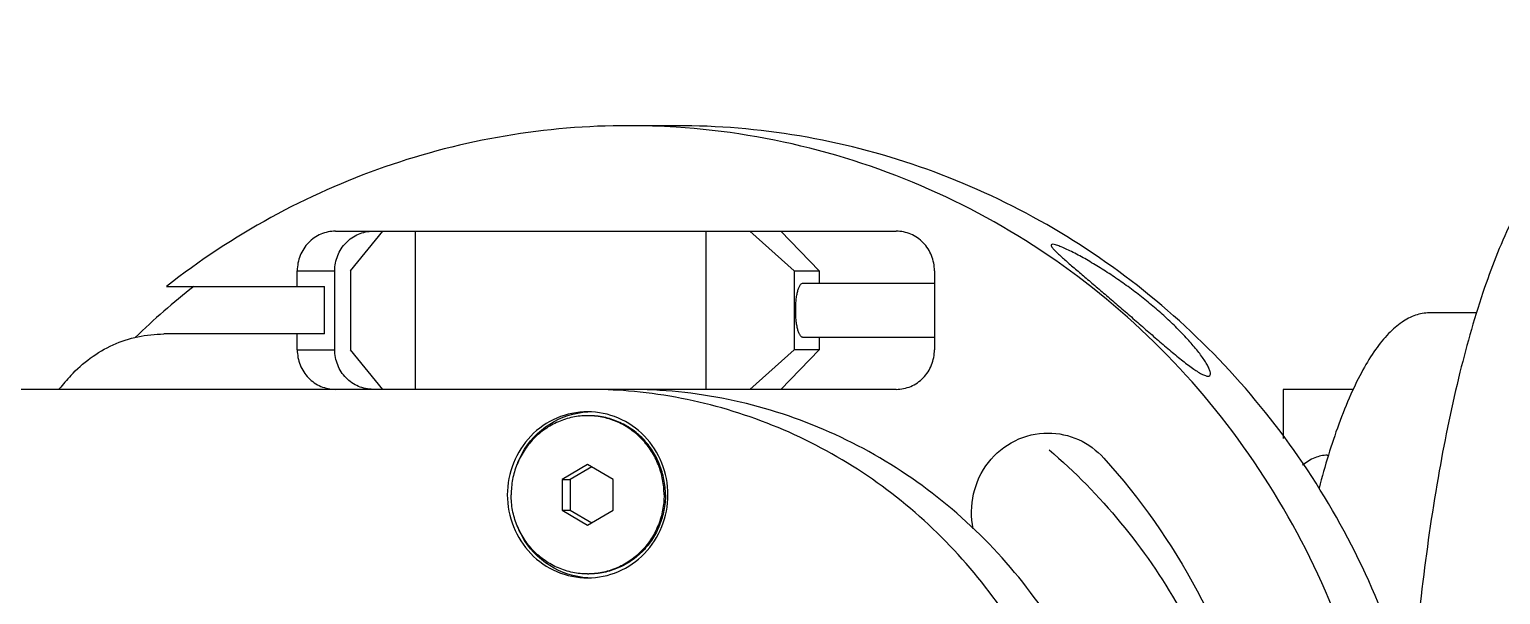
# Model space of a CAD drawing. Header units: millimetres. Extents: x 0 to 841, y 0 to 594.
# Drawn here: x 659.9 to 687.78, y 238.16 to 248.88 of the extents above; entities that cross this region are included whole.
import ezdxf

# ---------------------------------------------------------------- set-up
doc = ezdxf.new("R2010")
doc.units = ezdxf.units.MM
doc.header["$LTSCALE"] = 46.255
doc.layers.get('0').update_dxf_attribs({"linetype": 'CONTINUOUS'})
doc.layers.add('AXIS', color=7, linetype='CONTINUOUS')
doc.styles.get("Standard").update_dxf_attribs({"font": 'txt', "width": 0.85})
doc.dimstyles.get("Standard").update_dxf_attribs({"dimtxt": 3.5, "dimasz": 3.5, "dimexe": 1.5, "dimexo": 1, "dimtad": 1, "dimtxsty": 'STANDARD', "dimcen": 0.09, "dimadec": 0, "dimazin": 0, "dimtol": 1, "dimtp": 0.01, "dimtm": 0.01, "dimtfac": 1, "dimtofl": 0, "dimtmove": 0, "dimatfit": 3, "dimfxl": 1, "dimtolj": 1, "dimarcsym": 0})

msp = doc.modelspace()

# ---------------------------------------------------------------- linework, layer by layer
at = {"color": 7, "linetype": 'CONTINUOUS'}
for p, q in [((672.163, 247.055), (671.257, 247.055)), ((665.703, 245.055), (676.328, 245.055)), ((665.989, 244.305), (666.601, 245.055)), ((667.213, 245.055), (667.213, 242.055)), ((672.719, 245.055), (672.719, 242.055)), ((673.556, 245.055), (674.392, 244.305)), ((674.142, 245.055), (674.867, 244.305)), ((664.979, 244.005), (664.979, 244.305)), ((664.979, 244.305), (665.69, 244.305)), ((665.69, 242.805), (665.69, 244.305)), ((665.989, 244.305), (665.989, 242.805)), ((674.392, 244.305), (674.392, 242.805)), ((674.392, 244.305), (674.867, 244.305)), ((674.867, 244.305), (674.867, 244.068)), ((677.053, 244.305), (677.053, 242.805)), ((662.5, 244.005), (665.496, 244.005)), ((665.496, 243.105), (665.496, 244.005)), ((674.556, 244.068), (677.053, 244.068)), ((665.496, 243.105), (662.449, 243.105)), ((664.979, 242.805), (664.979, 243.105)), ((674.556, 243.043), (677.053, 243.043)), ((674.867, 243.043), (674.867, 242.805)), ((664.979, 242.805), (665.69, 242.805)), ((666.601, 242.055), (665.989, 242.805)), ((674.392, 242.805), (673.556, 242.055)), ((674.867, 242.805), (674.142, 242.055)), ((674.867, 242.805), (674.392, 242.805)), ((676.328, 242.055), (659.614, 242.055)), ((670.481, 240.632), (669.998, 240.344)), ((670.558, 240.586), (670.153, 240.344)), ((670.964, 240.344), (670.481, 240.632)), ((684.497, 240.805), (684.524, 240.805)), ((669.998, 240.344), (669.998, 239.766)), ((669.998, 240.344), (670.153, 240.344)), ((670.153, 240.344), (670.153, 239.766)), ((670.964, 239.766), (670.964, 240.344)), ((669.998, 239.766), (670.481, 239.478)), ((669.998, 239.766), (670.153, 239.766)), ((670.153, 239.766), (670.558, 239.524)), ((670.481, 239.478), (670.964, 239.766))]:
    msp.add_line(p, q, dxfattribs=at)
for centre, radius, start, end in [((671.257, 233.059), 13.996, 86.2978, 89.9979), ((672.058, 232.498), 14.633, 128.1545, 133.9103), ((671.654, 232.383), 14.795, 137.8333, 139.1121), ((670.48, 232.719), 9.336, 85.2413, 89.9965), ((670.481, 240.157), 1.398, 88.9444, 89.9999), ((670.481, 239.953), 1.398, 270.0001, 271.0556)]:
    msp.add_arc(centre, radius, start, end, dxfattribs=at)
for points, knots in [([(671.257, 247.055), (670.474, 247.055), (668.904, 246.923), (666.613, 246.333), (664.445, 245.369), (663.122, 244.494), (662.5, 244.005)], [0, 0, 0, 0, 0.24893, 0.498309, 0.748557, 1, 1, 1, 1]), ([(672.16, 217.084), (673.069, 217.143), (674.881, 217.439), (677.465, 218.403), (679.828, 219.85), (681.886, 221.73), (683.566, 223.975), (684.81, 226.505), (685.574, 229.23), (685.832, 232.055), (685.574, 234.88), (684.81, 237.605), (683.566, 240.135), (681.886, 242.38), (679.828, 244.26), (677.465, 245.707), (674.881, 246.671), (673.069, 246.967), (672.16, 247.026)], [0, 0, 0, 0, 0.061428, 0.123046, 0.18498, 0.247303, 0.31003, 0.373121, 0.436487, 0.5, 0.563513, 0.626879, 0.68997, 0.752697, 0.81502, 0.876954, 0.938572, 1, 1, 1, 1]), ([(686.101, 236.151), (685.888, 236.927), (685.341, 238.446), (684.176, 240.558), (682.696, 242.45), (680.941, 244.071), (678.957, 245.378), (676.793, 246.338), (674.51, 246.924), (672.944, 247.055), (672.163, 247.055)], [0, 0, 0, 0, 0.127082, 0.253631, 0.379532, 0.504733, 0.629258, 0.753201, 0.87671, 1, 1, 1, 1]), ([(665.703, 245.055), (665.609, 245.055), (665.417, 245.015), (665.176, 244.848), (665.016, 244.598), (664.979, 244.402), (664.979, 244.305)], [0, 0, 0, 0, 0.246002, 0.494339, 0.745992, 1, 1, 1, 1]), ([(665.69, 244.305), (665.69, 244.402), (665.728, 244.598), (665.888, 244.848), (666.129, 245.015), (666.321, 245.055), (666.415, 245.055)], [0, 0, 0, 0, 0.254008, 0.505661, 0.753998, 1, 1, 1, 1]), ([(677.053, 244.305), (677.053, 244.402), (677.016, 244.598), (676.855, 244.848), (676.614, 245.015), (676.423, 245.055), (676.328, 245.055)], [0, 0, 0, 0, 0.254008, 0.505661, 0.753998, 1, 1, 1, 1]), ([(679.291, 244.805), (679.282, 244.805), (679.257, 244.798), (679.275, 244.755), (679.306, 244.718), (679.358, 244.662), (679.423, 244.6), (679.5, 244.531), (679.585, 244.456), (679.711, 244.348), (679.88, 244.204), (680.093, 244.023), (680.317, 243.831), (680.549, 243.632), (680.786, 243.426), (681.025, 243.218), (681.265, 243.009), (681.5, 242.807), (681.725, 242.621), (681.927, 242.465), (682.078, 242.363), (682.178, 242.316), (682.22, 242.305), (682.237, 242.305)], [0, 0, 0, 0, 0.00695, 0.014429, 0.028195, 0.047388, 0.070766, 0.097353, 0.126441, 0.15754, 0.224435, 0.296131, 0.371457, 0.449573, 0.529728, 0.61109, 0.692555, 0.772465, 0.848154, 0.915392, 0.96805, 0.986842, 1, 1, 1, 1]), ([(682.237, 242.305), (682.248, 242.305), (682.273, 242.311), (682.286, 242.351), (682.276, 242.4), (682.252, 242.462), (682.212, 242.536), (682.16, 242.62), (682.096, 242.711), (681.993, 242.843), (681.845, 243.015), (681.646, 243.223), (681.427, 243.431), (681.192, 243.636), (680.946, 243.836), (680.69, 244.027), (680.429, 244.209), (680.166, 244.378), (679.907, 244.532), (679.697, 244.645), (679.539, 244.721), (679.439, 244.764), (679.358, 244.793), (679.31, 244.805), (679.291, 244.805)], [0, 0, 0, 0, 0.008364, 0.016481, 0.028457, 0.045133, 0.066163, 0.090924, 0.118798, 0.149204, 0.215828, 0.287914, 0.363532, 0.44137, 0.520472, 0.600072, 0.679441, 0.757697, 0.833468, 0.904092, 0.935844, 0.963608, 0.9856, 1, 1, 1, 1]), ([(660.688, 242.315), (660.91, 242.56), (661.457, 242.963), (662.122, 243.105), (662.449, 243.105)], [0, 0, 0, 0, 0.502568, 1, 1, 1, 1]), ([(664.979, 242.805), (664.979, 242.708), (665.016, 242.512), (665.176, 242.262), (665.417, 242.095), (665.609, 242.055), (665.703, 242.055)], [0, 0, 0, 0, 0.254008, 0.505661, 0.753998, 1, 1, 1, 1]), ([(666.415, 242.055), (666.321, 242.055), (666.129, 242.095), (665.888, 242.262), (665.728, 242.512), (665.69, 242.708), (665.69, 242.805)], [0, 0, 0, 0, 0.246002, 0.494339, 0.745992, 1, 1, 1, 1]), ([(676.328, 242.055), (676.423, 242.055), (676.614, 242.095), (676.855, 242.262), (677.016, 242.512), (677.053, 242.708), (677.053, 242.805)], [0, 0, 0, 0, 0.246002, 0.494339, 0.745992, 1, 1, 1, 1]), ([(671.255, 222.087), (671.852, 222.137), (673.043, 222.353), (674.736, 223.013), (676.281, 223.986), (677.624, 225.238), (678.72, 226.726), (679.531, 228.397), (680.028, 230.194), (680.196, 232.055), (680.028, 233.916), (679.531, 235.713), (678.72, 237.384), (677.624, 238.872), (676.281, 240.124), (674.736, 241.097), (673.043, 241.757), (671.852, 241.973), (671.255, 242.023)], [0, 0, 0, 0, 0.061427, 0.123052, 0.184997, 0.247327, 0.310057, 0.373144, 0.4365, 0.5, 0.5635, 0.626856, 0.689943, 0.752673, 0.815003, 0.876948, 0.938573, 1, 1, 1, 1]), ([(671.257, 222.055), (671.889, 222.055), (673.157, 222.184), (674.982, 222.758), (676.663, 223.69), (678.136, 224.943), (679.344, 226.469), (680.24, 228.208), (680.792, 230.094), (680.979, 232.055), (680.792, 234.016), (680.24, 235.902), (679.344, 237.641), (678.136, 239.167), (676.663, 240.42), (674.982, 241.352), (673.157, 241.926), (671.889, 242.055), (671.257, 242.055)], [0, 0, 0, 0, 0.061435, 0.123031, 0.184931, 0.247224, 0.30994, 0.373043, 0.436442, 0.5, 0.563558, 0.626957, 0.69006, 0.752776, 0.815069, 0.876969, 0.938565, 1, 1, 1, 1]), ([(670.481, 241.555), (670.386, 241.555), (670.196, 241.536), (669.922, 241.449), (669.67, 241.31), (669.449, 241.122), (669.268, 240.893), (669.133, 240.632), (669.05, 240.349), (669.032, 240.153), (669.032, 240.055)], [0, 0, 0, 0, 0.122867, 0.246062, 0.369862, 0.494448, 0.619879, 0.746087, 0.87288, 1, 1, 1, 1]), ([(671.93, 240.055), (671.93, 240.152), (671.911, 240.346), (671.83, 240.626), (671.699, 240.884), (671.522, 241.112), (671.305, 241.3), (671.057, 241.441), (670.788, 241.531), (670.6, 241.553), (670.506, 241.555)], [0, 0, 0, 0, 0.127096, 0.253871, 0.380073, 0.505512, 0.630116, 0.753936, 0.877143, 1, 1, 1, 1]), ([(671.956, 240.055), (671.956, 240.153), (671.937, 240.349), (671.854, 240.632), (671.72, 240.893), (671.538, 241.122), (671.318, 241.31), (671.065, 241.449), (670.792, 241.536), (670.601, 241.555), (670.507, 241.555)], [0, 0, 0, 0, 0.12712, 0.253913, 0.380121, 0.505552, 0.630138, 0.753938, 0.877133, 1, 1, 1, 1]), ([(677.789, 239.41), (677.743, 239.626), (677.747, 240.083), (678.036, 240.697), (678.554, 241.125), (678.991, 241.227), (679.205, 241.227)], [0, 0, 0, 0, 0.253791, 0.505928, 0.754431, 1, 1, 1, 1]), ([(679.205, 241.227), (679.402, 241.227), (679.802, 241.141), (680.131, 240.898), (680.264, 240.75)], [0, 0, 0, 0, 0.497399, 1, 1, 1, 1]), ([(679.224, 240.911), (679.715, 240.49), (680.627, 239.559), (681.74, 237.947), (682.571, 236.163), (682.92, 234.894), (683.041, 234.249)], [0, 0, 0, 0, 0.248034, 0.497515, 0.748275, 1, 1, 1, 1]), ([(680.264, 240.75), (680.949, 239.99), (682.142, 238.289), (682.895, 236.353), (683.153, 235.355)], [0, 0, 0, 0, 0.498254, 1, 1, 1, 1]), ([(684.497, 240.805), (684.417, 240.805), (684.245, 240.768), (684.099, 240.673), (684.029, 240.616)], [0, 0, 0, 0, 0.468332, 1, 1, 1, 1]), ([(670.481, 238.555), (670.386, 238.555), (670.196, 238.574), (669.922, 238.661), (669.67, 238.8), (669.449, 238.988), (669.268, 239.217), (669.133, 239.478), (669.05, 239.761), (669.032, 239.957), (669.032, 240.055)], [0, 0, 0, 0, 0.122867, 0.246062, 0.369862, 0.494448, 0.619879, 0.746087, 0.87288, 1, 1, 1, 1]), ([(671.93, 240.055), (671.93, 239.958), (671.911, 239.764), (671.83, 239.484), (671.699, 239.226), (671.522, 238.998), (671.305, 238.81), (671.057, 238.669), (670.788, 238.579), (670.6, 238.557), (670.506, 238.555)], [0, 0, 0, 0, 0.127096, 0.253871, 0.380073, 0.505512, 0.630116, 0.753936, 0.877143, 1, 1, 1, 1]), ([(671.956, 240.055), (671.956, 239.957), (671.937, 239.761), (671.854, 239.478), (671.72, 239.217), (671.538, 238.988), (671.318, 238.8), (671.065, 238.661), (670.792, 238.574), (670.601, 238.555), (670.507, 238.555)], [0, 0, 0, 0, 0.12712, 0.253913, 0.380121, 0.505552, 0.630138, 0.753938, 0.877133, 1, 1, 1, 1])]:
    msp.add_open_spline(points, degree=3, knots=knots, dxfattribs=at)
at = {"layer": 'AXIS', "color": 7, "linetype": 'CONTINUOUS'}
for p, q in [((687.328, 243.505), (686.429, 243.505)), ((683.66, 242.055), (683.66, 241.122)), ((684.993, 242.055), (683.66, 242.055))]:
    msp.add_line(p, q, dxfattribs=at)
for centre, radius, start, end in [((670.641, 240.062), 1.602, 151.0454, 158.0642), ((698.826, 236.423), 14.964, 162.9537, 165.4471), ((670.641, 240.048), 1.602, 201.9358, 208.9546)]:
    msp.add_arc(centre, radius, start, end, dxfattribs=at)
for points, knots in [([(689.81, 247.005), (689.704, 247.005), (689.483, 246.969), (689.166, 246.813), (688.858, 246.562), (688.559, 246.219), (688.268, 245.785), (687.873, 245.047), (687.425, 243.909), (686.971, 242.309), (686.587, 240.445), (686.284, 238.365), (686.144, 236.908), (686.089, 236.153)], [0, 0, 0, 0, 0.026381, 0.055003, 0.087594, 0.125262, 0.16862, 0.217947, 0.334539, 0.474009, 0.633813, 0.810503, 1, 1, 1, 1]), ([(674.556, 243.043), (674.535, 243.043), (674.511, 243.07), (674.493, 243.104), (674.477, 243.141), (674.46, 243.196), (674.444, 243.273), (674.432, 243.361), (674.425, 243.456), (674.423, 243.555), (674.425, 243.654), (674.432, 243.749), (674.444, 243.837), (674.46, 243.914), (674.477, 243.969), (674.493, 244.006), (674.511, 244.04), (674.535, 244.068), (674.556, 244.068)], [0, 0, 0, 0, 0.058326, 0.080658, 0.106316, 0.167201, 0.239533, 0.321024, 0.408882, 0.5, 0.591118, 0.678976, 0.760467, 0.832799, 0.893684, 0.919342, 0.941674, 1, 1, 1, 1]), ([(686.429, 243.505), (686.341, 243.505), (686.157, 243.472), (685.893, 243.331), (685.639, 243.106), (685.393, 242.798), (685.156, 242.41), (684.834, 241.751), (684.639, 241.201), (684.519, 240.81)], [0, 0, 0, 0, 0.075646, 0.158748, 0.254838, 0.367252, 0.497679, 0.646753, 1, 1, 1, 1]), ([(670.481, 241.63), (670.283, 241.63), (669.88, 241.547), (669.374, 241.195), (669.038, 240.671), (668.92, 240.055), (669.038, 239.439), (669.374, 238.915), (669.88, 238.563), (670.283, 238.48), (670.481, 238.48)], [0, 0, 0, 0, 0.122995, 0.24717, 0.373005, 0.5, 0.626995, 0.75283, 0.877005, 1, 1, 1, 1]), ([(669.238, 240.838), (669.362, 241.062), (669.723, 241.452), (670.23, 241.615), (670.482, 241.628)], [0, 0, 0, 0, 0.503721, 1, 1, 1, 1]), ([(670.481, 238.48), (670.679, 238.48), (671.082, 238.563), (671.587, 238.915), (671.924, 239.439), (672.041, 240.055), (671.924, 240.671), (671.587, 241.195), (671.082, 241.547), (670.679, 241.63), (670.481, 241.63)], [0, 0, 0, 0, 0.122995, 0.24717, 0.373005, 0.5, 0.626995, 0.75283, 0.877005, 1, 1, 1, 1]), ([(670.482, 238.482), (670.23, 238.495), (669.723, 238.658), (669.362, 239.048), (669.238, 239.272)], [0, 0, 0, 0, 0.496279, 1, 1, 1, 1])]:
    msp.add_open_spline(points, degree=3, knots=knots, dxfattribs=at)

# ---------------------------------------------------------------- leaders
at = {"color": 2, "linetype": 'CONTINUOUS'}
msp.add_leader([(694.399, 242.739), (659.648, 278.951), (653.648, 278.951)], dimstyle='STANDARD', override={"dimtad": 0, "dimldrblk": 'DOT'}, dxfattribs=at)

doc.saveas('drawing.dxf')
